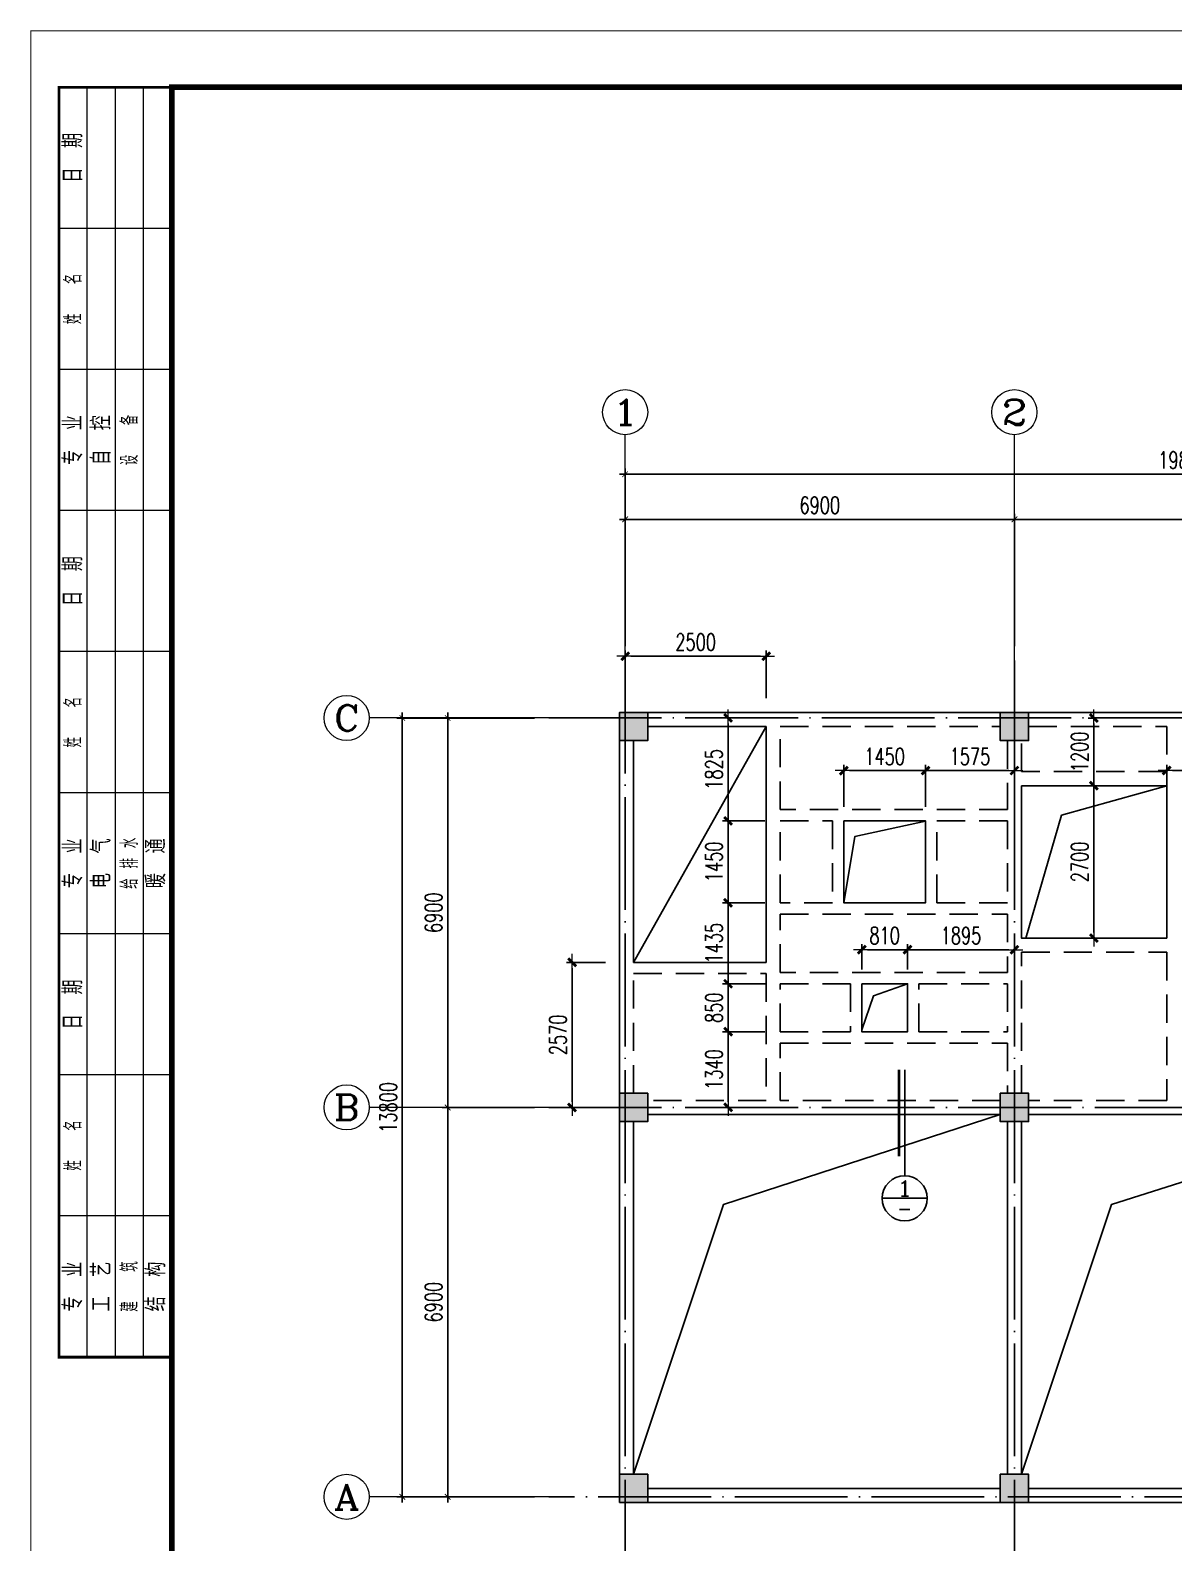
# Model space of a CAD drawing. Extents: x 959592 to 1105020, y -295412 to 379724.
# Drawn here: x 967965 to 988236, y -28191 to -1392 of the extents above; entities that cross this region are included whole.
import ezdxf
from ezdxf.enums import TextEntityAlignment as Align

# ---------------------------------------------------------------- set-up
doc = ezdxf.new("R2010")
doc.units = 0
doc.header["$LTSCALE"] = 1000
doc.header["$MEASUREMENT"] = 0
doc.linetypes.add('DASHED', pattern=[0.75, 0.5, -0.25])
doc.linetypes.add('DOTE', pattern=[2.42, 2, -0.2, 0.02, -0.2])
doc.layers.get('0').update_dxf_attribs({"linetype": 'CONTINUOUS'})
doc.layers.get('Defpoints').update_dxf_attribs({"linetype": 'CONTINUOUS', "lineweight": 5})
for name, color, linetype in [('AXIS_TEXT', 7, 'CONTINUOUS'), ('BEAM_CONT', 4, 'CONTINUOUS'), ('BEAM_DASH', 144, 'DASHED'), ('COLU', 7, 'CONTINUOUS'), ('COLU_HATCH', 251, 'CONTINUOUS'), ('DIMENSION', 3, 'CONTINUOUS'), ('DOTE', 1, 'DOTE'), ('hole', 7, 'CONTINUOUS')]:
    doc.layers.add(name, color=color, linetype=linetype)
doc.layers.add('DIM', color=3, linetype='CONTINUOUS', lineweight=5)
doc.layers.add('FRAME', color=3, linetype='CONTINUOUS', lineweight=5)
doc.styles.add('_TCH_AXIS', font='COMPLEX', dxfattribs={"bigfont": 'GBCBIG'})
doc.styles.add('COMPLEX', font='COMPLEX')
doc.styles.add('DXFS', font='txt.shx', dxfattribs={"width": 0.65, "bigfont": 'dxfs.shx'})
doc.styles.add('TSSD_Dimension', font='TXT.shx', dxfattribs={"width": 0.7, "bigfont": 'hztxt.shx'})
doc.dimstyles.new('TSSD_100_100$0', dxfattribs={"dimtxt": 300, "dimasz": 100, "dimexe": 100, "dimexo": 250, "dimgap": 100, "dimtad": 1, "dimdec": 0, "dimzin": 0, "dimdsep": 46, "dimtxsty": 'TSSD_Dimension', "dimblk1": '_tsdbk', "dimblk2": '_tsdbk', "dimsah": 1, "dimcen": 0, "dimdle": 100, "dimclrt": 7, "dimadec": 1, "dimazin": 0, "dimtfac": 1, "dimtdec": 0, "dimtix": 1, "dimtmove": 2, "dimatfit": 3, "dimldrblk": '_tsdbk', "dimfxl": 100, "dimtolj": 1, "dimtzin": 0, "dimarcsym": 0})

# ---------------------------------------------------------------- blocks, each defined once
blk = doc.blocks.new('_ARCHTICK')
at = {"color": 0, "linetype": 'ByBlock', "const_width": 0.15}
blk.add_lwpolyline([(-0.5, -0.5), (0.5, 0.5)], dxfattribs=at)
blk = doc.blocks.new('*D303')
at = {"layer": 'Defpoints', "color": 0, "ltscale": 0.5, "transparency": 16777216}
for p in [(985411, -10058), (978511, -12558), (985411, -12558)]:
    blk.add_point(p, dxfattribs=at)
at = {"layer": 'DIM', "color": 0, "lineweight": -2, "ltscale": 0.5, "transparency": 16777216}
for p, q in [((978411, -10058), (985511, -10058)), ((978511, -12308), (978511, -9958)), ((985411, -12308), (985411, -9958))]:
    blk.add_line(p, q, dxfattribs=at)
at = {"layer": 'DIM', "color": 0, "lineweight": -2, "ltscale": 0.5, "transparency": 16777216, "xscale": 100, "yscale": 100, "zscale": 100, "rotation": 180}
blk.add_blockref('_ARCHTICK', (978511, -10058), dxfattribs=at)
at = {"layer": 'DIM', "color": 0, "lineweight": -2, "ltscale": 0.5, "transparency": 16777216, "xscale": 100, "yscale": 100, "zscale": 100}
blk.add_blockref('_ARCHTICK', (985411, -10058), dxfattribs=at)
at = {"layer": 'DIM', "color": 3, "ltscale": 0.5, "transparency": 16777216, "insert": (981961, -9808), "char_height": 300, "attachment_point": 5, "style": 'TSSD_Dimension'}
blk.add_mtext('\\A1;6900', dxfattribs=at)
blk = doc.blocks.new('*D304')
at = {"layer": 'Defpoints', "color": 0, "ltscale": 0.5, "transparency": 16777216}
for p in [(992411, -10058), (985411, -12558), (992411, -12558)]:
    blk.add_point(p, dxfattribs=at)
at = {"layer": 'DIM', "color": 0, "lineweight": -2, "ltscale": 0.5, "transparency": 16777216}
for p, q in [((985311, -10058), (992511, -10058)), ((985411, -12308), (985411, -9958)), ((992411, -12308), (992411, -9958))]:
    blk.add_line(p, q, dxfattribs=at)
at = {"layer": 'DIM', "color": 0, "lineweight": -2, "ltscale": 0.5, "transparency": 16777216, "xscale": 100, "yscale": 100, "zscale": 100, "rotation": 180}
blk.add_blockref('_ARCHTICK', (985411, -10058), dxfattribs=at)
at = {"layer": 'DIM', "color": 0, "lineweight": -2, "ltscale": 0.5, "transparency": 16777216, "xscale": 100, "yscale": 100, "zscale": 100}
blk.add_blockref('_ARCHTICK', (992411, -10058), dxfattribs=at)
at = {"layer": 'DIM', "color": 3, "ltscale": 0.5, "transparency": 16777216, "insert": (988911, -9808), "char_height": 300, "attachment_point": 5, "style": 'TSSD_Dimension'}
blk.add_mtext('\\A1;7000', dxfattribs=at)
blk = doc.blocks.new('*D306')
at = {"layer": 'Defpoints', "color": 0, "ltscale": 0.5, "transparency": 16777216}
for p in [(998311, -9258), (978511, -12558), (998311, -12558)]:
    blk.add_point(p, dxfattribs=at)
at = {"layer": 'DIM', "color": 0, "lineweight": -2, "ltscale": 0.5, "transparency": 16777216}
for p, q in [((978411, -9258), (998411, -9258)), ((978511, -12308), (978511, -9158)), ((998311, -12308), (998311, -9158))]:
    blk.add_line(p, q, dxfattribs=at)
at = {"layer": 'DIM', "color": 0, "lineweight": -2, "ltscale": 0.5, "transparency": 16777216, "xscale": 100, "yscale": 100, "zscale": 100, "rotation": 180}
blk.add_blockref('_ARCHTICK', (978511, -9258), dxfattribs=at)
at = {"layer": 'DIM', "color": 0, "lineweight": -2, "ltscale": 0.5, "transparency": 16777216, "xscale": 100, "yscale": 100, "zscale": 100}
blk.add_blockref('_ARCHTICK', (998311, -9258), dxfattribs=at)
at = {"layer": 'DIM', "color": 3, "ltscale": 0.5, "transparency": 16777216, "insert": (988411, -9008), "char_height": 300, "attachment_point": 5, "style": 'TSSD_Dimension'}
blk.add_mtext('\\A1;19800', dxfattribs=at)
blk = doc.blocks.new('*D307')
at = {"layer": 'Defpoints', "color": 0, "ltscale": 0.5, "transparency": 16777216}
for p in [(975365, -20478), (977156, -20478), (977156, -27378)]:
    blk.add_point(p, dxfattribs=at)
at = {"layer": 'DIM', "color": 0, "lineweight": -2, "ltscale": 0.5, "transparency": 16777216}
for p, q in [((976906, -20478), (975265, -20478)), ((975365, -27478), (975365, -20378)), ((976906, -27378), (975265, -27378))]:
    blk.add_line(p, q, dxfattribs=at)
at = {"layer": 'DIM', "color": 0, "lineweight": -2, "ltscale": 0.5, "transparency": 16777216, "xscale": 100, "yscale": 100, "zscale": 100}
for p, rotation in [((975365, -20478), 90), ((975365, -27378), 270)]:
    blk.add_blockref('_ARCHTICK', p, dxfattribs=dict(at, rotation=rotation))
at = {"layer": 'DIM', "color": 3, "ltscale": 0.5, "transparency": 16777216, "insert": (975115, -23928), "char_height": 300, "attachment_point": 5, "rotation": 90, "style": 'TSSD_Dimension'}
blk.add_mtext('\\A1;6900', dxfattribs=at)
blk = doc.blocks.new('*D308')
at = {"layer": 'Defpoints', "color": 0, "ltscale": 0.5, "transparency": 16777216}
for p in [(975365, -13578), (977156, -13578), (977156, -20478)]:
    blk.add_point(p, dxfattribs=at)
at = {"layer": 'DIM', "color": 0, "lineweight": -2, "ltscale": 0.5, "transparency": 16777216}
for p, q in [((976906, -13578), (975265, -13578)), ((975365, -20578), (975365, -13478)), ((976906, -20478), (975265, -20478))]:
    blk.add_line(p, q, dxfattribs=at)
at = {"layer": 'DIM', "color": 0, "lineweight": -2, "ltscale": 0.5, "transparency": 16777216, "xscale": 100, "yscale": 100, "zscale": 100}
for p, rotation in [((975365, -13578), 90), ((975365, -20478), 270)]:
    blk.add_blockref('_ARCHTICK', p, dxfattribs=dict(at, rotation=rotation))
at = {"layer": 'DIM', "color": 3, "ltscale": 0.5, "transparency": 16777216, "insert": (975115, -17028), "char_height": 300, "attachment_point": 5, "rotation": 90, "style": 'TSSD_Dimension'}
blk.add_mtext('\\A1;6900', dxfattribs=at)
blk = doc.blocks.new('*D309')
at = {"layer": 'Defpoints', "color": 0, "ltscale": 0.5, "transparency": 16777216}
for p in [(974561, -13578), (977156, -13578), (977156, -27378)]:
    blk.add_point(p, dxfattribs=at)
at = {"layer": 'DIM', "color": 0, "lineweight": -2, "ltscale": 0.5, "transparency": 16777216}
for p, q in [((976906, -13578), (974461, -13578)), ((974561, -27478), (974561, -13478)), ((976906, -27378), (974461, -27378))]:
    blk.add_line(p, q, dxfattribs=at)
at = {"layer": 'DIM', "color": 0, "lineweight": -2, "ltscale": 0.5, "transparency": 16777216, "xscale": 100, "yscale": 100, "zscale": 100}
for p, rotation in [((974561, -13578), 90), ((974561, -27378), 270)]:
    blk.add_blockref('_ARCHTICK', p, dxfattribs=dict(at, rotation=rotation))
at = {"layer": 'DIM', "color": 3, "ltscale": 0.5, "transparency": 16777216, "insert": (974311, -20478), "char_height": 300, "attachment_point": 5, "rotation": 90, "style": 'TSSD_Dimension'}
blk.add_mtext('\\A1;13800', dxfattribs=at)
blk = doc.blocks.new('_AXISO')
blk.add_circle((0, 0), 0.5)
at = {"layer": 'AXIS_TEXT', "style": 'COMPLEX', "width": 1.041667}
blk.add_attdef('A', text='', height=0.56, dxfattribs=at).set_placement((-0.25, -0.28), (0.25, -0.28), align=Align.FIT)
blk = doc.blocks.new('_tsdbk')
blk.add_line((-1, 0), (1.5, 0))
at = {"const_width": 0.5}
blk.add_lwpolyline([(-0.7, -0.7), (0.7, 0.7)], dxfattribs=at)
blk = doc.blocks.new('*D314')
at = {"layer": 'Defpoints', "color": 0, "transparency": 16777216}
for p in [(981011, -12483), (978511, -13478), (981011, -13478)]:
    blk.add_point(p, dxfattribs=at)
at = {"layer": 'DIM', "color": 0, "lineweight": -2, "transparency": 16777216}
for p, q in [((978511, -13228), (978511, -12383)), ((978611, -12483), (980911, -12483)), ((981011, -13228), (981011, -12383))]:
    blk.add_line(p, q, dxfattribs=at)
at = {"layer": 'DIM', "color": 0, "lineweight": -2, "transparency": 16777216, "xscale": 100, "yscale": 100, "zscale": 100}
for p, rotation in [((978511, -12483), 179.9999999999999), ((981011, -12483), 359.9999999999999)]:
    blk.add_blockref('_tsdbk', p, dxfattribs=dict(at, rotation=rotation))
at = {"layer": 'DIM', "color": 7, "transparency": 16777216, "insert": (979761, -12233), "char_height": 300, "attachment_point": 5, "style": 'TSSD_Dimension'}
blk.add_mtext('\\A1;2500', dxfattribs=at)
blk = doc.blocks.new('*D315')
at = {"layer": 'Defpoints', "color": 0, "transparency": 16777216}
for p in [(983836, -14510), (982386, -15402), (983836, -15402)]:
    blk.add_point(p, dxfattribs=at)
at = {"layer": 'DIM', "color": 0, "lineweight": -2, "transparency": 16777216}
for p, q in [((982386, -15152), (982386, -14410)), ((983836, -15152), (983836, -14410)), ((982486, -14510), (983736, -14510))]:
    blk.add_line(p, q, dxfattribs=at)
at = {"layer": 'DIM', "color": 0, "lineweight": -2, "transparency": 16777216, "xscale": 100, "yscale": 100, "zscale": 100}
for p, rotation in [((982386, -14510), 179.9999999999999), ((983836, -14510), 359.9999999999999)]:
    blk.add_blockref('_tsdbk', p, dxfattribs=dict(at, rotation=rotation))
at = {"layer": 'DIM', "color": 7, "transparency": 16777216, "insert": (983111, -14260), "char_height": 300, "attachment_point": 5, "style": 'TSSD_Dimension'}
blk.add_mtext('\\A1;1450', dxfattribs=at)
blk = doc.blocks.new('*D316')
at = {"layer": 'Defpoints', "color": 0, "transparency": 16777216}
for p in [(985411, -14510), (983836, -15402), (985411, -15402)]:
    blk.add_point(p, dxfattribs=at)
at = {"layer": 'DIM', "color": 0, "lineweight": -2, "transparency": 16777216}
for p, q in [((983836, -15152), (983836, -14410)), ((985411, -15152), (985411, -14410)), ((983936, -14510), (985311, -14510))]:
    blk.add_line(p, q, dxfattribs=at)
at = {"layer": 'DIM', "color": 0, "lineweight": -2, "transparency": 16777216, "xscale": 100, "yscale": 100, "zscale": 100}
for p, rotation in [((983836, -14510), 179.9999999999999), ((985411, -14510), 359.9999999999999)]:
    blk.add_blockref('_tsdbk', p, dxfattribs=dict(at, rotation=rotation))
at = {"layer": 'DIM', "color": 7, "transparency": 16777216, "insert": (984624, -14260), "char_height": 300, "attachment_point": 5, "style": 'TSSD_Dimension'}
blk.add_mtext('\\A1;1575', dxfattribs=at)
blk = doc.blocks.new('*D317')
at = {"layer": 'Defpoints', "color": 0, "transparency": 16777216}
for p in [(989986, -14510), (988111, -15402), (989986, -15402)]:
    blk.add_point(p, dxfattribs=at)
at = {"layer": 'DIM', "color": 0, "lineweight": -2, "transparency": 16777216}
for p, q in [((988111, -15152), (988111, -14410)), ((989986, -15152), (989986, -14410)), ((988211, -14510), (989886, -14510))]:
    blk.add_line(p, q, dxfattribs=at)
at = {"layer": 'DIM', "color": 0, "lineweight": -2, "transparency": 16777216, "xscale": 100, "yscale": 100, "zscale": 100}
for p, rotation in [((988111, -14510), 179.9999999999999), ((989986, -14510), 359.9999999999999)]:
    blk.add_blockref('_tsdbk', p, dxfattribs=dict(at, rotation=rotation))
at = {"layer": 'DIM', "color": 7, "transparency": 16777216, "insert": (989049, -14260), "char_height": 300, "attachment_point": 5, "style": 'TSSD_Dimension'}
blk.add_mtext('\\A1;1875', dxfattribs=at)
blk = doc.blocks.new('*D320')
at = {"layer": 'Defpoints', "color": 0, "transparency": 16777216}
for p in [(983516, -17683), (982706, -18287), (983516, -18287)]:
    blk.add_point(p, dxfattribs=at)
at = {"layer": 'DIM', "color": 0, "lineweight": -2, "transparency": 16777216}
for p, q in [((982706, -18037), (982706, -17583)), ((982806, -17683), (983416, -17683)), ((983516, -18037), (983516, -17583))]:
    blk.add_line(p, q, dxfattribs=at)
at = {"layer": 'DIM', "color": 0, "lineweight": -2, "transparency": 16777216, "xscale": 100, "yscale": 100, "zscale": 100}
for p, rotation in [((982706, -17683), 179.9999999999999), ((983516, -17683), 359.9999999999999)]:
    blk.add_blockref('_tsdbk', p, dxfattribs=dict(at, rotation=rotation))
at = {"layer": 'DIM', "color": 7, "transparency": 16777216, "insert": (983111, -17433), "char_height": 300, "attachment_point": 5, "style": 'TSSD_Dimension'}
blk.add_mtext('\\A1;810', dxfattribs=at)
blk = doc.blocks.new('*D321')
at = {"layer": 'Defpoints', "color": 0, "transparency": 16777216}
for p in [(985411, -17683), (983516, -18287), (985411, -18287)]:
    blk.add_point(p, dxfattribs=at)
at = {"layer": 'DIM', "color": 0, "lineweight": -2, "transparency": 16777216}
for p, q in [((983516, -18037), (983516, -17583)), ((983616, -17683), (985311, -17683)), ((985411, -18037), (985411, -17583))]:
    blk.add_line(p, q, dxfattribs=at)
at = {"layer": 'DIM', "color": 0, "lineweight": -2, "transparency": 16777216, "xscale": 100, "yscale": 100, "zscale": 100}
for p, rotation in [((983516, -17683), 179.9999999999999), ((985411, -17683), 359.9999999999999)]:
    blk.add_blockref('_tsdbk', p, dxfattribs=dict(at, rotation=rotation))
at = {"layer": 'DIM', "color": 7, "transparency": 16777216, "insert": (984464, -17433), "char_height": 300, "attachment_point": 5, "style": 'TSSD_Dimension'}
blk.add_mtext('\\A1;1895', dxfattribs=at)
blk = doc.blocks.new('*D330')
at = {"layer": 'Defpoints', "color": 0, "transparency": 16777216}
for p in [(987118, -13578), (986819, -14778), (987118, -14778)]:
    blk.add_point(p, dxfattribs=at)
at = {"layer": 'DIM', "color": 0, "lineweight": -2, "transparency": 16777216}
for p, q in [((986868, -13578), (986719, -13578)), ((986819, -13678), (986819, -14678)), ((986868, -14778), (986719, -14778))]:
    blk.add_line(p, q, dxfattribs=at)
at = {"layer": 'DIM', "color": 0, "lineweight": -2, "transparency": 16777216, "xscale": 100, "yscale": 100, "zscale": 100}
for p, rotation in [((986819, -13578), 89.99999999999993), ((986819, -14778), 269.9999999999999)]:
    blk.add_blockref('_tsdbk', p, dxfattribs=dict(at, rotation=rotation))
at = {"layer": 'DIM', "color": 7, "transparency": 16777216, "insert": (986569, -14178), "char_height": 300, "attachment_point": 5, "rotation": 90, "style": 'TSSD_Dimension'}
blk.add_mtext('\\A1;1200', dxfattribs=at)
blk = doc.blocks.new('*D331')
at = {"layer": 'Defpoints', "color": 0, "transparency": 16777216}
for p in [(987118, -14778), (986819, -17478), (987118, -17478)]:
    blk.add_point(p, dxfattribs=at)
at = {"layer": 'DIM', "color": 0, "lineweight": -2, "transparency": 16777216}
for p, q in [((986868, -14778), (986719, -14778)), ((986819, -14878), (986819, -17378)), ((986868, -17478), (986719, -17478))]:
    blk.add_line(p, q, dxfattribs=at)
at = {"layer": 'DIM', "color": 0, "lineweight": -2, "transparency": 16777216, "xscale": 100, "yscale": 100, "zscale": 100}
for p, rotation in [((986819, -14778), 89.99999999999993), ((986819, -17478), 269.9999999999999)]:
    blk.add_blockref('_tsdbk', p, dxfattribs=dict(at, rotation=rotation))
at = {"layer": 'DIM', "color": 7, "transparency": 16777216, "insert": (986569, -16128), "char_height": 300, "attachment_point": 5, "rotation": 90, "style": 'TSSD_Dimension'}
blk.add_mtext('\\A1;2700', dxfattribs=at)
blk = doc.blocks.new('*D332')
at = {"layer": 'Defpoints', "color": 0, "transparency": 16777216}
for p in [(980336, -19137), (981235, -19137), (981235, -20477)]:
    blk.add_point(p, dxfattribs=at)
at = {"layer": 'DIM', "color": 0, "lineweight": -2, "transparency": 16777216}
for p, q in [((980985, -19137), (980236, -19137)), ((980336, -20377), (980336, -19237)), ((980985, -20477), (980236, -20477))]:
    blk.add_line(p, q, dxfattribs=at)
at = {"layer": 'DIM', "color": 0, "lineweight": -2, "transparency": 16777216, "xscale": 100, "yscale": 100, "zscale": 100}
for p, rotation in [((980336, -19137), 89.99999999999994), ((980336, -20477), 269.9999999999999)]:
    blk.add_blockref('_tsdbk', p, dxfattribs=dict(at, rotation=rotation))
at = {"layer": 'DIM', "color": 7, "transparency": 16777216, "insert": (980086, -19807), "char_height": 300, "attachment_point": 5, "rotation": 90, "style": 'TSSD_Dimension'}
blk.add_mtext('\\A1;1340', dxfattribs=at)
blk = doc.blocks.new('*D333')
at = {"layer": 'Defpoints', "color": 0, "transparency": 16777216}
for p in [(980336, -18287), (981261, -18287), (981235, -19137)]:
    blk.add_point(p, dxfattribs=at)
at = {"layer": 'DIM', "color": 0, "lineweight": -2, "transparency": 16777216}
for p, q in [((981011, -18287), (980236, -18287)), ((980336, -19037), (980336, -18387)), ((980985, -19137), (980236, -19137))]:
    blk.add_line(p, q, dxfattribs=at)
at = {"layer": 'DIM', "color": 0, "lineweight": -2, "transparency": 16777216, "xscale": 100, "yscale": 100, "zscale": 100}
for p, rotation in [((980336, -18287), 89.99999999999994), ((980336, -19137), 269.9999999999999)]:
    blk.add_blockref('_tsdbk', p, dxfattribs=dict(at, rotation=rotation))
at = {"layer": 'DIM', "color": 7, "transparency": 16777216, "insert": (980086, -18712), "char_height": 300, "attachment_point": 5, "rotation": 90, "style": 'TSSD_Dimension'}
blk.add_mtext('\\A1;850', dxfattribs=at)
blk = doc.blocks.new('*D334')
at = {"layer": 'Defpoints', "color": 0, "transparency": 16777216}
for p in [(980336, -16852), (981235, -16852), (981261, -18287)]:
    blk.add_point(p, dxfattribs=at)
at = {"layer": 'DIM', "color": 0, "lineweight": -2, "transparency": 16777216}
for p, q in [((980985, -16852), (980236, -16852)), ((980336, -18187), (980336, -16952)), ((981011, -18287), (980236, -18287))]:
    blk.add_line(p, q, dxfattribs=at)
at = {"layer": 'DIM', "color": 0, "lineweight": -2, "transparency": 16777216, "xscale": 100, "yscale": 100, "zscale": 100}
for p, rotation in [((980336, -16852), 89.99999999999994), ((980336, -18287), 269.9999999999999)]:
    blk.add_blockref('_tsdbk', p, dxfattribs=dict(at, rotation=rotation))
at = {"layer": 'DIM', "color": 7, "transparency": 16777216, "insert": (980086, -17569), "char_height": 300, "attachment_point": 5, "rotation": 90, "style": 'TSSD_Dimension'}
blk.add_mtext('\\A1;1435', dxfattribs=at)
blk = doc.blocks.new('*D335')
at = {"layer": 'Defpoints', "color": 0, "transparency": 16777216}
for p in [(980336, -15402), (981235, -15402), (981235, -16852)]:
    blk.add_point(p, dxfattribs=at)
at = {"layer": 'DIM', "color": 0, "lineweight": -2, "transparency": 16777216}
for p, q in [((980985, -15402), (980236, -15402)), ((980336, -16752), (980336, -15502)), ((980985, -16852), (980236, -16852))]:
    blk.add_line(p, q, dxfattribs=at)
at = {"layer": 'DIM', "color": 0, "lineweight": -2, "transparency": 16777216, "xscale": 100, "yscale": 100, "zscale": 100}
for p, rotation in [((980336, -15402), 89.99999999999994), ((980336, -16852), 269.9999999999999)]:
    blk.add_blockref('_tsdbk', p, dxfattribs=dict(at, rotation=rotation))
at = {"layer": 'DIM', "color": 7, "transparency": 16777216, "insert": (980086, -16127), "char_height": 300, "attachment_point": 5, "rotation": 90, "style": 'TSSD_Dimension'}
blk.add_mtext('\\A1;1450', dxfattribs=at)
blk = doc.blocks.new('*D336')
at = {"layer": 'Defpoints', "color": 0, "transparency": 16777216}
for p in [(980336, -13577), (981235, -13577), (981235, -15402)]:
    blk.add_point(p, dxfattribs=at)
at = {"layer": 'DIM', "color": 0, "lineweight": -2, "transparency": 16777216}
for p, q in [((980985, -13577), (980236, -13577)), ((980336, -15302), (980336, -13677)), ((980985, -15402), (980236, -15402))]:
    blk.add_line(p, q, dxfattribs=at)
at = {"layer": 'DIM', "color": 0, "lineweight": -2, "transparency": 16777216, "xscale": 100, "yscale": 100, "zscale": 100}
for p, rotation in [((980336, -13577), 89.99999999999994), ((980336, -15402), 269.9999999999999)]:
    blk.add_blockref('_tsdbk', p, dxfattribs=dict(at, rotation=rotation))
at = {"layer": 'DIM', "color": 7, "transparency": 16777216, "insert": (980086, -14489), "char_height": 300, "attachment_point": 5, "rotation": 90, "style": 'TSSD_Dimension'}
blk.add_mtext('\\A1;1825', dxfattribs=at)
blk = doc.blocks.new('*D338')
at = {"layer": 'Defpoints', "color": 0, "transparency": 16777216}
for p in [(977570, -17908), (978411, -17908), (978411, -20478)]:
    blk.add_point(p, dxfattribs=at)
at = {"layer": 'DIM', "color": 0, "lineweight": -2, "transparency": 16777216}
for p, q in [((978161, -17908), (977470, -17908)), ((977570, -20378), (977570, -18008)), ((978161, -20478), (977470, -20478))]:
    blk.add_line(p, q, dxfattribs=at)
at = {"layer": 'DIM', "color": 0, "lineweight": -2, "transparency": 16777216, "xscale": 100, "yscale": 100, "zscale": 100}
for p, rotation in [((977570, -17908), 89.99999999999994), ((977570, -20478), 269.9999999999999)]:
    blk.add_blockref('_tsdbk', p, dxfattribs=dict(at, rotation=rotation))
at = {"layer": 'DIM', "color": 7, "transparency": 16777216, "insert": (977320, -19193), "char_height": 300, "attachment_point": 5, "rotation": 90, "style": 'TSSD_Dimension'}
blk.add_mtext('\\A1;2570', dxfattribs=at)
blk = doc.blocks.new('索引号')
at = {"layer": 'DIMENSION'}
blk.add_line((0, 0), (800, 0), dxfattribs=at)
blk.add_circle((400, 0), 400, dxfattribs=at)
at = {"layer": 'DIMENSION', "style": 'COMPLEX'}
for tag, width, p, p2 in [('1', 2.333333, (264, 40), (536, 40)), ('-', 1.166667, (264, -312), (536, -312))]:
    blk.add_attdef(tag, text='', height=272, dxfattribs=dict(at, width=width)).set_placement(p, p2, align=Align.FIT)
blk = doc.blocks.new('BW-43091906', base_point=(-152259, 7688, 0))
at = {"layer": 'FRAME'}
for points, const_width in [([(-152259, 49688), (-152259, 7688), (-92859, 7688), (-92859, 49688)], 20), ([(-149759, 48688), (-149759, 8688), (-93859, 8688), (-93859, 48688)], 100)]:
    blk.add_lwpolyline(points, close=True, dxfattribs=dict(at, const_width=const_width))
at = {"layer": 'FRAME', "const_width": 50}
blk.add_lwpolyline([(-149759, 48688), (-151759, 48688), (-151759, 26188), (-149759, 26188)], dxfattribs=at)
at = {"layer": 'FRAME'}
for points in [[(-151259, 26188), (-151259, 48688)], [(-150759, 26188), (-150759, 48688)], [(-150259, 26188), (-150259, 48688)], [(-149759, 46188), (-151759, 46188)], [(-149759, 43688), (-151759, 43688)], [(-149759, 41188), (-151759, 41188)], [(-149759, 38688), (-151759, 38688)], [(-149759, 36188), (-151759, 36188)], [(-149759, 33688), (-151759, 33688)], [(-149759, 31188), (-151759, 31188)], [(-149759, 28688), (-151759, 28688)]]:
    blk.add_lwpolyline(points, dxfattribs=at)
at = {"layer": 'FRAME', "char_height": 300, "attachment_point": 5, "rotation": 90, "style": 'DXFS'}
for s, insert, width in [('{\\f宋体|b0|i0|c134|p2;日\\Ftxt.shx,dxfs.shx|c134;  \\f宋体|b0|i0|c134|p2;期\\P}', (-151509, 47438), 1132.5), ('姓   名', (-151509, 44938), 1185), ('{\\f宋体|b0|i0|c134|p2;专\\Ftxt.shx,dxfs.shx|c134;  \\f宋体|b0|i0|c134|p2;业\\P}', (-151509, 42438), 1203.38), ('{\\f宋体|b0|i0|c134|p2;自\\Ftxt.shx,dxfs.shx|c134;  \\f宋体|b0|i0|c134|p2;控\\P}', (-151009, 42438), 1148.25), ('设   备', (-150509, 42438), 1227), ('{\\f宋体|b0|i0|c134|p2;日\\Ftxt.shx,dxfs.shx|c134;  \\f宋体|b0|i0|c134|p2;期\\P}', (-151509, 39938), 1132.5), ('姓   名', (-151509, 37438), 1185), ('给 排 水', (-150509, 34938), 1352.62), ('{\\f宋体|b0|i0|c134|p2;专\\Ftxt.shx,dxfs.shx|c134;  \\f宋体|b0|i0|c134|p2;业\\P}', (-151509, 34938), 1203.38), ('{\\f宋体|b0|i0|c134|p2;电\\Ftxt.shx,dxfs.shx|c134;  \\f宋体|b0|i0|c134|p2;气\\P}', (-151009, 34938), 1182.38), ('{\\f宋体|b0|i0|c134|p2;暖\\Ftxt.shx,dxfs.shx|c134;  \\f宋体|b0|i0|c134|p2;通\\P}', (-150039, 34938), 1200.75), ('{\\f宋体|b0|i0|c134|p2;日\\Ftxt.shx,dxfs.shx|c134;  \\f宋体|b0|i0|c134|p2;期\\P}', (-151509, 32438), 1132.5), ('姓   名', (-151509, 29938), 1185), ('建   筑', (-150509, 27438), 1206), ('{\\f宋体|b0|i0|c134|p2;专\\Ftxt.shx,dxfs.shx|c134;  \\f宋体|b0|i0|c134|p2;业\\P}', (-151509, 27438), 1203.38), ('{\\f宋体|b0|i0|c134|p2;工\\Ftxt.shx,dxfs.shx|c134;  \\f宋体|b0|i0|c134|p2;艺\\P}', (-151009, 27438), 1177.12), ('{\\f宋体|b0|i0|c134|p2;结\\Ftxt.shx,dxfs.shx|c134;  \\f宋体|b0|i0|c134|p2;构\\P}', (-150039, 27438), 1192.88)]:
    blk.add_mtext(s, dxfattribs=dict(at, insert=insert, width=width))

msp = doc.modelspace()

# ---------------------------------------------------------------- hatches: boundary and pattern name
at = {"layer": 'COLU_HATCH'}
for points in [[(978911.404, -13977.568), (978911.404, -13477.568), (978411.404, -13477.568), (978411.404, -13977.568)], [(978911.404, -13477.568), (978411.404, -13477.568), (978411.404, -13977.568), (978911.404, -13977.568)], [(985661.404, -13977.568), (985661.404, -13477.568), (985161.404, -13477.568), (985161.404, -13977.568)], [(985661.404, -13477.568), (985161.404, -13477.568), (985161.404, -13977.568), (985661.404, -13977.568)], [(978911.404, -20727.568), (978911.404, -20227.568), (978411.404, -20227.568), (978411.404, -20727.568)], [(978911.404, -20227.568), (978411.404, -20227.568), (978411.404, -20727.568), (978911.404, -20727.568)], [(985661.404, -20727.568), (985661.404, -20227.568), (985161.404, -20227.568), (985161.404, -20727.568)], [(985661.404, -20227.568), (985161.404, -20227.568), (985161.404, -20727.568), (985661.404, -20727.568)], [(978911.404, -27477.568), (978911.404, -26977.568), (978411.404, -26977.568), (978411.404, -27477.568)], [(978911.404, -26977.568), (978411.404, -26977.568), (978411.404, -27477.568), (978911.404, -27477.568)], [(985661.404, -27477.568), (985661.404, -26977.568), (985161.404, -26977.568), (985161.404, -27477.568)], [(985661.404, -26977.568), (985161.404, -26977.568), (985161.404, -27477.568), (985661.404, -27477.568)]]:
    msp.add_hatch(color=256, dxfattribs=at).paths.add_polyline_path(points)

# ---------------------------------------------------------------- linework, layer by layer
at = {"layer": 'BEAM_CONT'}
for p, q in [((985161.404, -13477.568), (978911.404, -13477.568)), ((992161.404, -13477.568), (985661.404, -13477.568)), ((978661.404, -17907.568), (981011.404, -13727.568)), ((978911.404, -13727.568), (981011.404, -13727.568)), ((981011.404, -13727.568), (981011.404, -17907.568)), ((978411.404, -13977.568), (978411.404, -20227.568)), ((978661.404, -17907.568), (978661.404, -13977.568)), ((981011.404, -17907.568), (978661.404, -17907.568)), ((978911.404, -20602.568), (985161.404, -20602.568)), ((985661.404, -20602.568), (992161.404, -20602.568)), ((978411.404, -20727.568), (978411.404, -26977.568)), ((978661.404, -26977.568), (978661.404, -20727.568)), ((985286.404, -20727.568), (985286.404, -26977.568)), ((985536.404, -26977.568), (985536.404, -20727.568)), ((985161.404, -27227.568), (978911.404, -27227.568)), ((992161.404, -27227.568), (985661.404, -27227.568)), ((978911.404, -27477.568), (985161.404, -27477.568)), ((985661.404, -27477.568), (992161.404, -27477.568))]:
    msp.add_line(p, q, dxfattribs=at)
for points in [[(985536.404, -14777.568), (988111.057, -14777.568), (988111.057, -17477.568), (985536.404, -17477.568)], [(982386.34, -15401.803), (983836.34, -15401.803), (983836.34, -16851.803), (982386.34, -16851.803)], [(982706.345, -18286.803), (983516.34, -18286.803), (983516.34, -19136.803), (982706.345, -19136.803)]]:
    msp.add_lwpolyline(points, close=True, dxfattribs=at)
at = {"layer": 'BEAM_DASH'}
for p, q in [((981261.404, -15201.803), (981261.404, -13727.568)), ((981261.404, -13727.568), (985161.404, -13727.568)), ((985661.404, -13727.568), (988111.057, -13727.568)), ((988111.057, -13727.568), (988111.057, -14527.568)), ((985286.404, -13977.568), (985286.404, -15201.803)), ((985536.404, -14527.568), (985536.404, -13977.568)), ((988111.057, -14527.568), (985536.404, -14527.568)), ((985536.404, -14777.568), (988111.057, -14777.568)), ((985536.404, -17477.568), (985536.404, -14777.568)), ((988111.057, -14777.568), (988111.057, -17477.568)), ((985286.404, -15201.803), (981261.404, -15201.803)), ((981261.404, -15401.803), (982186.34, -15401.803)), ((981261.404, -16851.803), (981261.404, -15401.803)), ((982186.34, -15401.803), (982186.34, -16851.803)), ((982386.34, -16851.803), (982386.34, -15401.803)), ((982386.34, -15401.803), (983836.34, -15401.803)), ((983836.34, -15401.803), (983836.34, -16851.803)), ((984036.34, -16851.803), (984036.34, -15401.803)), ((984036.34, -15401.803), (985286.404, -15401.803)), ((985286.404, -15401.803), (985286.404, -16851.803)), ((982186.34, -16851.803), (981261.404, -16851.803)), ((983836.34, -16851.803), (982386.34, -16851.803)), ((985286.404, -16851.803), (984036.34, -16851.803)), ((981261.404, -17051.803), (985286.404, -17051.803)), ((981261.404, -18086.803), (981261.404, -17051.803)), ((985286.404, -17051.803), (985286.404, -18086.803)), ((988111.057, -17477.568), (985536.404, -17477.568)), ((985536.404, -17727.568), (988111.057, -17727.568)), ((985536.404, -20227.568), (985536.404, -17727.568)), ((988111.057, -17727.568), (988111.057, -20352.568)), ((978661.404, -18107.568), (981011.404, -18107.568)), ((978661.404, -20227.568), (978661.404, -18107.568)), ((981011.404, -18107.568), (981011.404, -20352.568)), ((985286.404, -18086.803), (981261.404, -18086.803)), ((981261.404, -18286.803), (982506.345, -18286.803)), ((981261.404, -19136.803), (981261.404, -18286.803)), ((982506.345, -18286.803), (982506.345, -19136.803)), ((982706.345, -19136.803), (982706.345, -18286.803)), ((982706.345, -18286.803), (983516.34, -18286.803)), ((983516.34, -18286.803), (983516.34, -19136.803)), ((983716.34, -19136.803), (983716.34, -18286.803)), ((983716.34, -18286.803), (985286.404, -18286.803)), ((985286.404, -18286.803), (985286.404, -19136.803)), ((982506.345, -19136.803), (981261.404, -19136.803)), ((983516.34, -19136.803), (982706.345, -19136.803)), ((983716.34, -19136.803), (985286.404, -19136.803)), ((981261.404, -19336.803), (985286.404, -19336.803)), ((981261.404, -20352.568), (981261.404, -19336.803)), ((985286.404, -19336.803), (985286.404, -20227.568)), ((981011.404, -20352.568), (978911.404, -20352.568)), ((985161.404, -20352.568), (981261.404, -20352.568)), ((988111.057, -20352.568), (985661.404, -20352.568))]:
    msp.add_line(p, q, dxfattribs=at)
at = {"layer": 'COLU'}
for points in [[(978911.404, -13977.568), (978911.404, -13477.568), (978411.404, -13477.568), (978411.404, -13977.568)], [(978911.404, -13477.568), (978411.404, -13477.568), (978411.404, -13977.568), (978911.404, -13977.568)], [(985661.404, -13977.568), (985661.404, -13477.568), (985161.404, -13477.568), (985161.404, -13977.568)], [(985661.404, -13477.568), (985161.404, -13477.568), (985161.404, -13977.568), (985661.404, -13977.568)], [(978911.404, -20727.568), (978911.404, -20227.568), (978411.404, -20227.568), (978411.404, -20727.568)], [(978911.404, -20227.568), (978411.404, -20227.568), (978411.404, -20727.568), (978911.404, -20727.568)], [(985661.404, -20727.568), (985661.404, -20227.568), (985161.404, -20227.568), (985161.404, -20727.568)], [(985661.404, -20227.568), (985161.404, -20227.568), (985161.404, -20727.568), (985661.404, -20727.568)], [(978911.404, -27477.568), (978911.404, -26977.568), (978411.404, -26977.568), (978411.404, -27477.568)], [(978911.404, -26977.568), (978411.404, -26977.568), (978411.404, -27477.568), (978911.404, -27477.568)], [(985661.404, -27477.568), (985661.404, -26977.568), (985161.404, -26977.568), (985161.404, -27477.568)], [(985661.404, -26977.568), (985161.404, -26977.568), (985161.404, -27477.568), (985661.404, -27477.568)]]:
    msp.add_lwpolyline(points, close=True, dxfattribs=at)
at = {"layer": 'DIM', "ltscale": 0.5}
for p, q in [((978511.404, -12558.466), (978511.404, -8558.466)), ((985411.404, -12558.466), (985411.404, -8558.466)), ((977156.404, -13577.568), (973973.904, -13577.568)), ((977156.404, -20477.568), (973973.904, -20477.568)), ((977156.404, -27377.568), (973973.904, -27377.568))]:
    msp.add_line(p, q, dxfattribs=at)
at = {"layer": 'DIMENSION'}
msp.add_line((983466.057, -19810.954), (983466.057, -21688.792), dxfattribs=at)
at = {"layer": 'DIMENSION', "const_width": 50}
msp.add_lwpolyline([(983366.057, -19810.954), (983366.057, -21344.221)], dxfattribs=at)
at = {"layer": 'DOTE', "linetype": 'DOTE'}
for p, q in [((978511.404, -12558.466), (978511.404, -28895.077)), ((985411.404, -12558.466), (985411.404, -28895.077)), ((977156.404, -13577.568), (999395.404, -13577.568)), ((977156.404, -20477.568), (999395.404, -20477.568)), ((999395.404, -27377.568), (977156.404, -27377.568))]:
    msp.add_line(p, q, dxfattribs=at)
at = {"layer": 'hole'}
for points in [[(988111.057, -14777.568), (986248.404, -15301.568), (985611.057, -17476.803)], [(983836.34, -15406.803), (982583.451, -15675.839), (982386.34, -16851.803)], [(983516.34, -18286.803), (982911.942, -18500.568), (982706.345, -19106.123)], [(978661.404, -26977.568), (980255.154, -22196.318), (985161.404, -20602.568)], [(985536.404, -26977.568), (987130.154, -22196.318), (992161.404, -20602.568)]]:
    msp.add_lwpolyline(points, dxfattribs=at)

# ---------------------------------------------------------------- block references
at = {"layer": 'DIM', "ltscale": 0.5}
ref = msp.add_blockref('_AXISO', (978511.404, -8158.466), dxfattribs=dict(at, xscale=800, yscale=800, zscale=800))
ref.add_attrib('A', '1', dxfattribs={"layer": 'AXIS_TEXT', "height": 452.548, "style": '_TCH_AXIS', "width": 2.333333}).set_placement((978285.13, -8384.74), (978737.678, -8384.74), align=Align.FIT)
ref = msp.add_blockref('_AXISO', (985411.404, -8158.466), dxfattribs=dict(at, xscale=800, yscale=800, zscale=800))
ref.add_attrib('A', '2', dxfattribs={"layer": 'AXIS_TEXT', "height": 452.548, "style": '_TCH_AXIS', "width": 1.5}).set_placement((985185.13, -8384.74), (985637.678, -8384.74), align=Align.FIT)
ref = msp.add_blockref('_AXISO', (973573.904, -13577.568), dxfattribs=dict(at, xscale=800, yscale=800, zscale=800))
ref.add_attrib('A', 'C', dxfattribs={"layer": 'AXIS_TEXT', "height": 452.548, "style": '_TCH_AXIS', "width": 1.4}).set_placement((973347.63, -13803.842), (973800.178, -13803.842), align=Align.FIT)
ref = msp.add_blockref('_AXISO', (973573.904, -20477.568), dxfattribs=dict(at, xscale=800, yscale=800, zscale=800))
ref.add_attrib('A', 'B', dxfattribs={"layer": 'AXIS_TEXT', "height": 452.548, "style": '_TCH_AXIS', "width": 1.235294}).set_placement((973347.63, -20703.842), (973800.178, -20703.842), align=Align.FIT)
ref = msp.add_blockref('_AXISO', (973573.904, -27377.568), dxfattribs=dict(at, xscale=800, yscale=800, zscale=800))
ref.add_attrib('A', 'A', dxfattribs={"layer": 'AXIS_TEXT', "height": 452.548, "style": '_TCH_AXIS', "width": 1.166667}).set_placement((973347.63, -27603.842), (973800.178, -27603.842), align=Align.FIT)
at = {"layer": 'DIMENSION'}
msp.add_blockref('BW-43091906', (967975.021, -43401.811, 0), dxfattribs=at)
msp.add_blockref('索引号', (983066.057, -22088.792), dxfattribs=at).add_auto_attribs({'-': '-', '1': '1'})

# ---------------------------------------------------------------- dimensions: what is measured, and where the dimension line sits
at = {"layer": 'DIM', "ltscale": 0.5}
for p1, p2, distance, picture, middle in [((978511.404, -12558.466), (998311.404, -12558.466), 3300, '*D306', (988411.404, -9008.466)), ((978511.404, -12558.466), (985411.404, -12558.466), 2500, '*D303', (981961.404, -9808.466)), ((985411.404, -12558.466), (992411.404, -12558.466), 2500, '*D304', (988911.404, -9808.466)), ((977156.404, -27377.568), (977156.404, -13577.568), 2595.5, '*D309', (974310.904, -20477.568)), ((977156.404, -20477.568), (977156.404, -13577.568), 1791.5, '*D308', (975114.904, -17027.568)), ((977156.404, -27377.568), (977156.404, -20477.568), 1791.5, '*D307', (975114.904, -23927.568))]:
    dim = msp.add_aligned_dim(p1=p1, p2=p2, distance=distance, dimstyle='TSSD_100_100$0', override={"dimblk": 'ARCHTICK', "dimsah": 0, "dimclrt": 3, "dimadec": 0, "dimfxl": 1}, dxfattribs=at)
    dim.commit()
    dim.dimension.update_dxf_attribs({"geometry": picture, "text_midpoint": middle})
at = {"layer": 'DIM'}
for base, p1, p2, picture, middle in [((981011.404, -12482.731), (978511.404, -13477.568), (981011.404, -13477.568), '*D314', (979761.404, -12232.731)), ((983836.34, -14510.087), (982386.34, -15401.803), (983836.34, -15401.803), '*D315', (983111.34, -14260.087)), ((985411.404, -14510.087), (983836.34, -15401.803), (985411.404, -15401.803), '*D316', (984623.872, -14260.087)), ((989985.952, -14510.087), (988111.057, -15401.803), (989985.952, -15401.803), '*D317', (989048.504, -14260.087)), ((983516.34, -17683.396), (982706.345, -18286.803), (983516.34, -18286.803), '*D320', (983111.342, -17433.396)), ((985411.404, -17683.396), (983516.34, -18286.803), (985411.404, -18286.803), '*D321', (984463.872, -17433.396))]:
    dim = msp.add_linear_dim(base=base, p1=p1, p2=p2, dimstyle='TSSD_100_100$0', dxfattribs=at)
    dim.commit()
    dim.dimension.update_dxf_attribs({"geometry": picture, "text_midpoint": middle})
for base, p1, p2, picture, middle in [((980335.625, -13576.568), (981234.609, -15401.803), (981234.609, -13576.568), '*D336', (980085.625, -14489.185)), ((986819.19, -14777.568), (987118.131, -13577.568), (987118.131, -14777.568), '*D330', (986569.19, -14177.568)), ((986819.19, -17477.568), (987118.131, -14777.568), (987118.131, -17477.568), '*D331', (986569.19, -16127.568)), ((980335.625, -15401.803), (981234.609, -16851.803), (981234.609, -15401.803), '*D335', (980085.625, -16126.803)), ((980335.625, -16851.803), (981261.404, -18286.803), (981234.609, -16851.803), '*D334', (980085.625, -17569.303)), ((977569.822, -17907.568), (978411.404, -20477.568), (978411.404, -17907.568), '*D338', (977319.822, -19192.568)), ((980335.625, -18286.803), (981234.609, -19136.803), (981261.404, -18286.803), '*D333', (980085.625, -18711.803)), ((980335.625, -19136.803), (981234.609, -20476.568), (981234.609, -19136.803), '*D332', (980085.625, -19806.685))]:
    dim = msp.add_linear_dim(base=base, p1=p1, p2=p2, angle=90, dimstyle='TSSD_100_100$0', dxfattribs=at)
    dim.commit()
    dim.dimension.update_dxf_attribs({"geometry": picture, "text_midpoint": middle})

doc.saveas('drawing.dxf')
